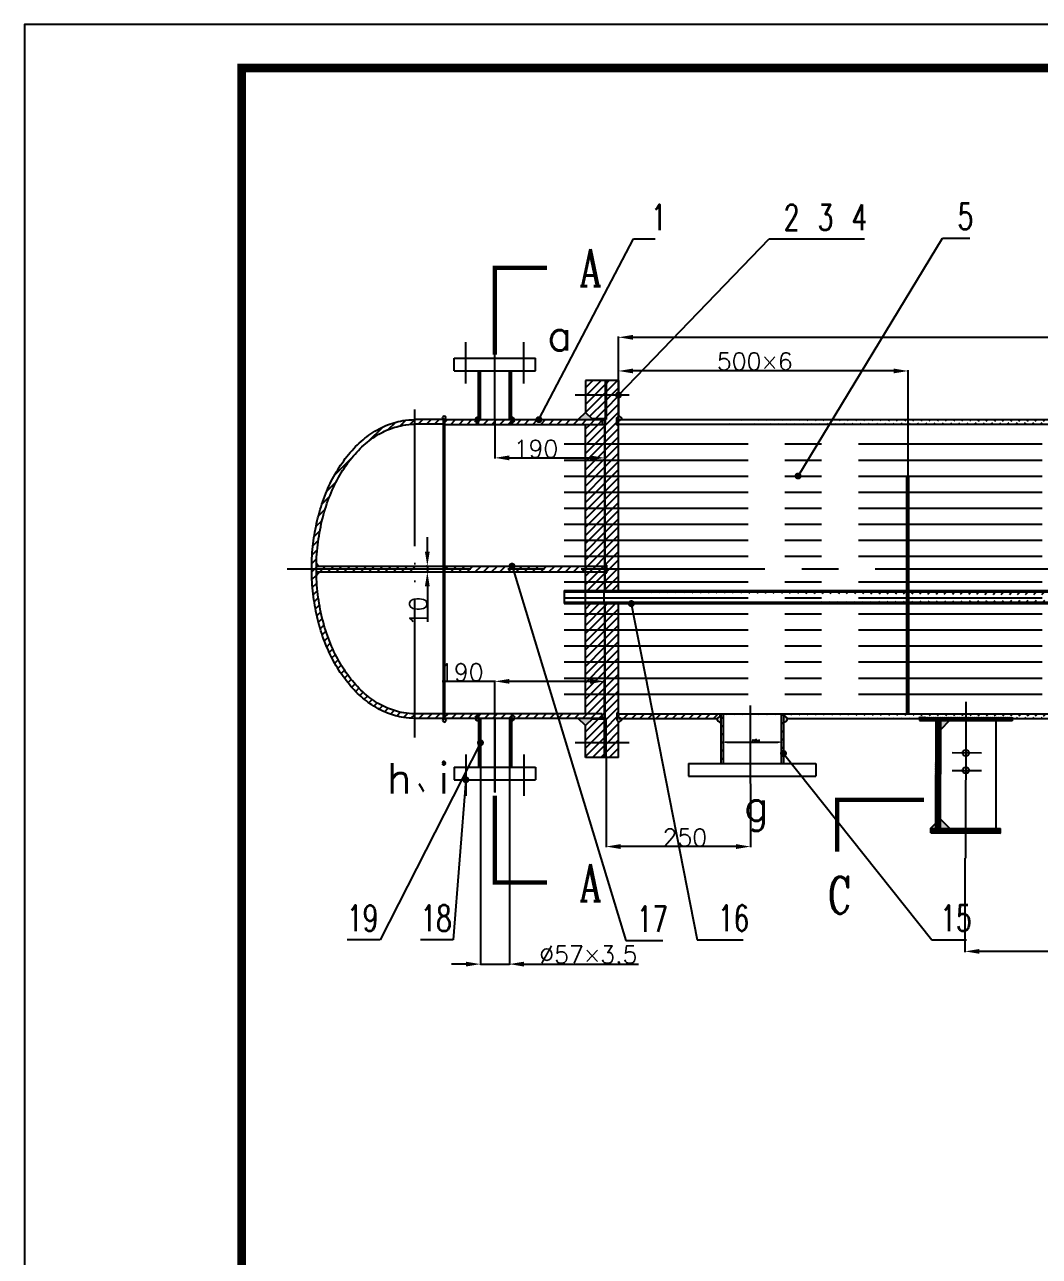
# Model space of a CAD drawing. Header units: millimetres. Extents: x 5568 to 11868, y -1450 to 3005.
# Drawn here: x 5568 to 7321, y 878 to 3005 of the extents above; entities that cross this region are included whole.
import ezdxf

# ---------------------------------------------------------------- set-up
doc = ezdxf.new("R2010")
doc.units = ezdxf.units.MM
doc.header["$LTSCALE"] = 10
for name, pattern in [('ACAD_ISO05W100', [33, 24, -3, 0, -3, 0, -3]), ('ACAD_ISO10W100', [18, 12, -3, 0, -3]), ('CENTER', [50.8, 31.75, -6.35, 6.35, -6.35]), ('CENTERX2', [101.6, 63.5, -12.7, 12.7, -12.7])]:
    doc.linetypes.add(name, pattern=pattern)
for name, color, linetype in [('_TCH_MASK', 7, 'Continuous'), ('PUB_DIM', 3, 'Continuous'), ('PUB_TEXT', 7, 'Continuous'), ('PUB_TITLE', 7, 'Continuous'), ('中心线', 10, 'CENTER'), ('双点划线', 90, 'ACAD_ISO10W100'), ('文字', 130, 'Continuous'), ('点划线', 51, 'Continuous'), ('粗线', 160, 'Continuous'), ('细线', 7, 'Continuous')]:
    doc.layers.add(name, color=color, linetype=linetype)
doc.layers.add('电缆', color=1, linetype='Continuous', lineweight=9)
doc.styles.add('_TCH_DIM', font='SIMPLEX', dxfattribs={"bigfont": 'GBCBIG'})
doc.styles.add('_TCH_LABEL', font='COMPLEX', dxfattribs={"bigfont": 'GBCBIG'})
doc.styles.add('DIM_FONT', font='SIMPLEX', dxfattribs={"width": 0.7, "bigfont": 'GBCBIG'})
doc.styles.get("Standard").update_dxf_attribs({"font": 'txt.shx', "bigfont": 'gbcbig.shx'})
doc.dimstyles.new('DIMN1', dxfattribs={"dimscale": 0.01, "dimtxt": 300, "dimasz": 1000, "dimexe": 250, "dimexo": 300, "dimgap": 150, "dimtad": 1, "dimdec": 0, "dimdsep": 46, "dimtxsty": 'DIM_FONT', "dimcen": 10, "dimadec": 0, "dimazin": 0, "dimtfac": 1, "dimtdec": 0, "dimtmove": 0, "dimatfit": 3, "dimldrblk": 'NONE', "dimfxl": 0, "dimarcsym": 0})
doc.dimstyles.new('ISO-25', dxfattribs={"dimtxt": 30, "dimasz": 25, "dimexe": 1.25, "dimexo": 0.625, "dimtad": 1, "dimdec": 0, "dimdsep": 46, "dimtxsty": 'Standard', "dimcen": 10, "dimclrt": 7, "dimadec": 0, "dimazin": 0, "dimtfac": 1, "dimtdec": 0, "dimtmove": 0, "dimatfit": 3, "dimldrblk": 'NONE', "dimfxl": 0, "dimarcsym": 0})
pattern_1 = [(45, (-79.561, 385.461), (-7.071068, 7.071068), [])]

# ---------------------------------------------------------------- blocks, each defined once
blk = doc.blocks.new('*D19')
at = {"layer": '_TCH_MASK', "color": 0, "lineweight": -2}
for p, q in [((6263.9, 2095), (6263.9, 2120)), ((6263.7, 2070), (6262.6, 2070)), ((6263.9, 2070), (6263.9, 2060)), ((6263.7, 2060), (6262.6, 2060)), ((6263.9, 2035), (6263.9, 1973.7))]:
    blk.add_line(p, q, dxfattribs=at)
at = {"layer": '_TCH_MASK', "color": 0}
for points in [[(6259.7, 2095), (6268, 2095), (6263.9, 2070)], [(6259.7, 2035), (6268, 2035), (6263.9, 2060)]]:
    blk.add_solid(points, dxfattribs=at)
at = {"layer": 'Defpoints', "color": 0}
for p in [(6264.4, 2070), (6263.9, 2060), (6264.4, 2060)]:
    blk.add_point(p, dxfattribs=at)
at = {"layer": '_TCH_MASK', "color": 7, "insert": (6248.2, 1991.8), "char_height": 30, "attachment_point": 5, "rotation": 90}
blk.add_mtext('10', dxfattribs=at)
blk = doc.blocks.new('_None')
blk = doc.blocks.new('*D20')
at = {"layer": 'Defpoints', "color": 0}
for p in [(6594.1, 2407), (6594.1, 2223.1), (7094.5, 2223.1)]:
    blk.add_point(p, dxfattribs=at)
at = {"layer": 'PUB_DIM', "color": 0, "lineweight": -2}
for p, q in [((6594.1, 2223.8), (6594.1, 2408.3)), ((7069.5, 2407), (6619.1, 2407)), ((7094.5, 2223.8), (7094.5, 2408.3))]:
    blk.add_line(p, q, dxfattribs=at)
at = {"layer": 'PUB_DIM', "color": 0}
for points in [[(6619.1, 2411.2), (6619.1, 2402.9), (6594.1, 2407)], [(7069.5, 2411.2), (7069.5, 2402.9), (7094.5, 2407)]]:
    blk.add_solid(points, dxfattribs=at)
at = {"layer": 'PUB_DIM', "color": 7, "insert": (6829.6, 2423.5), "char_height": 30, "attachment_point": 5}
blk.add_mtext('500×6', dxfattribs=at)
blk = doc.blocks.new('*D21')
at = {"layer": 'Defpoints', "color": 0}
for p in [(6594.1, 2465.1), (6594.1, 2323), (9594.1, 2323)]:
    blk.add_point(p, dxfattribs=at)
at = {"layer": 'PUB_DIM', "color": 0, "lineweight": -2}
for p, q in [((6594.1, 2323.6), (6594.1, 2466.4)), ((9569.1, 2465.1), (6619.1, 2465.1)), ((9594.1, 2323.6), (9594.1, 2466.4))]:
    blk.add_line(p, q, dxfattribs=at)
at = {"layer": 'PUB_DIM', "color": 0}
for points in [[(6619.1, 2469.3), (6619.1, 2461), (6594.1, 2465.1)], [(9569.1, 2469.3), (9569.1, 2461), (9594.1, 2465.1)]]:
    blk.add_solid(points, dxfattribs=at)
at = {"layer": 'PUB_DIM', "color": 7, "insert": (8185.9, 2480.7), "char_height": 30, "attachment_point": 5}
blk.add_mtext('3000', dxfattribs=at)
blk = doc.blocks.new('*D27')
at = {"layer": 'Defpoints', "color": 0}
for p in [(7192.7, 1566.4), (7192.7, 1404.5), (8992.4, 1404.8)]:
    blk.add_point(p, dxfattribs=at)
at = {"layer": 'PUB_DIM', "color": 0, "lineweight": -2}
for p, q in [((7192.7, 1565.8), (7192.7, 1403.3)), ((8967.4, 1404.5), (7217.7, 1404.5)), ((8992.4, 1404.2), (8992.4, 1403.3))]:
    blk.add_line(p, q, dxfattribs=at)
at = {"layer": 'PUB_DIM', "color": 0}
for points in [[(7217.7, 1408.7), (7217.7, 1400.4), (7192.7, 1404.5)], [(8967.4, 1408.7), (8967.4, 1400.4), (8992.4, 1404.5)]]:
    blk.add_solid(points, dxfattribs=at)
at = {"layer": 'PUB_DIM', "color": 7, "insert": (8207, 1420.2), "char_height": 30, "attachment_point": 5}
blk.add_mtext('1800', dxfattribs=at)
blk = doc.blocks.new('*D28')
at = {"layer": 'Defpoints', "color": 0}
for p in [(6572.6, 1739.5), (6822.1, 1694.5), (6572.6, 1585.6)]:
    blk.add_point(p, dxfattribs=at)
at = {"layer": 'PUB_DIM', "color": 0, "lineweight": -2}
for p, q in [((6572.6, 1738.8), (6572.6, 1584.3)), ((6822.1, 1693.9), (6822.1, 1584.3)), ((6797.1, 1585.6), (6597.6, 1585.6))]:
    blk.add_line(p, q, dxfattribs=at)
at = {"layer": 'PUB_DIM', "color": 0}
for points in [[(6597.6, 1589.8), (6597.6, 1581.4), (6572.6, 1585.6)], [(6797.1, 1589.8), (6797.1, 1581.4), (6822.1, 1585.6)]]:
    blk.add_solid(points, dxfattribs=at)
at = {"layer": 'PUB_DIM', "color": 7, "insert": (6708.8, 1601.2), "char_height": 30, "attachment_point": 5}
blk.add_mtext('250', dxfattribs=at)
blk = doc.blocks.new('*D29')
at = {"layer": 'Defpoints', "color": 0}
for p in [(6570.1, 1870.9), (6570.1, 1739.5), (6380.6, 1679.2)]:
    blk.add_point(p, dxfattribs=at)
at = {"layer": 'PUB_DIM', "color": 0, "lineweight": -2}
for p, q in [((6380.6, 1679.8), (6380.6, 1872.2)), ((6570.1, 1740.1), (6570.1, 1872.2)), ((6380.6, 1870.9), (6289.4, 1870.9)), ((6545.1, 1870.9), (6405.6, 1870.9))]:
    blk.add_line(p, q, dxfattribs=at)
at = {"layer": 'PUB_DIM', "color": 0}
for points in [[(6405.6, 1875.1), (6405.6, 1866.8), (6380.6, 1870.9)], [(6545.1, 1875.1), (6545.1, 1866.8), (6570.1, 1870.9)]]:
    blk.add_solid(points, dxfattribs=at)
at = {"layer": 'PUB_DIM', "color": 7, "insert": (6322.5, 1886.6), "char_height": 30, "attachment_point": 5}
blk.add_mtext('190', dxfattribs=at)
blk = doc.blocks.new('*D30')
at = {"layer": 'Defpoints', "color": 0}
for p in [(6380.6, 2323), (6570.1, 2323), (6570.1, 2256.9)]:
    blk.add_point(p, dxfattribs=at)
at = {"layer": 'PUB_DIM', "color": 0, "lineweight": -2}
for p, q in [((6380.6, 2322.3), (6380.6, 2255.6)), ((6570.1, 2322.3), (6570.1, 2255.6)), ((6405.6, 2256.9), (6545.1, 2256.9))]:
    blk.add_line(p, q, dxfattribs=at)
at = {"layer": 'PUB_DIM', "color": 0}
for points in [[(6405.6, 2261.1), (6405.6, 2252.7), (6380.6, 2256.9)], [(6545.1, 2261.1), (6545.1, 2252.7), (6570.1, 2256.9)]]:
    blk.add_solid(points, dxfattribs=at)
at = {"layer": 'PUB_DIM', "color": 7, "insert": (6451.5, 2272.5), "char_height": 30, "attachment_point": 5}
blk.add_mtext('190', dxfattribs=at)
blk = doc.blocks.new('*D36')
at = {"layer": 'Defpoints', "color": 0}
for p in [(6355.6, 1723), (6405.6, 1723), (6405.6, 1382.6)]:
    blk.add_point(p, dxfattribs=at)
at = {"layer": 'PUB_DIM', "color": 0, "lineweight": -2}
for p, q in [((6355.6, 1722.3), (6355.6, 1381.3)), ((6405.6, 1722.3), (6405.6, 1381.3)), ((6330.6, 1382.6), (6305.6, 1382.6)), ((6355.6, 1382.6), (6405.6, 1382.6)), ((6430.6, 1382.6), (6628.7, 1382.6))]:
    blk.add_line(p, q, dxfattribs=at)
at = {"layer": 'PUB_DIM', "color": 0}
for points in [[(6330.6, 1386.7), (6330.6, 1378.4), (6355.6, 1382.6)], [(6430.6, 1386.7), (6430.6, 1378.4), (6405.6, 1382.6)]]:
    blk.add_solid(points, dxfattribs=at)
at = {"layer": 'PUB_DIM', "color": 7, "insert": (6542.2, 1399), "char_height": 30, "attachment_point": 5}
blk.add_mtext('%%c57×3.5', dxfattribs=at)
blk = doc.blocks.new('*D38')
at = {"layer": 'Defpoints', "color": 0}
for p in [(6771.1, 1813), (6879.1, 1813), (6879.1, 1765.9)]:
    blk.add_point(p, dxfattribs=at)
at = {"layer": '细线', "color": 0, "lineweight": -2}
for p, q in [((6771.1, 1810), (6771.1, 1763.4)), ((6879.1, 1810), (6879.1, 1763.4)), ((6781.1, 1765.9), (6869.1, 1765.9))]:
    blk.add_line(p, q, dxfattribs=at)
at = {"layer": '细线', "color": 0}
for points in [[(6781.1, 1767.6), (6781.1, 1764.3), (6771.1, 1765.9)], [(6869.1, 1767.6), (6869.1, 1764.3), (6879.1, 1765.9)]]:
    blk.add_solid(points, dxfattribs=at)
at = {"layer": '细线', "color": 0, "insert": (6831.4, 1768.9), "char_height": 3, "attachment_point": 5, "style": 'DIM_FONT'}
blk.add_mtext('%%C108x4', dxfattribs=at)

msp = doc.modelspace()

# ---------------------------------------------------------------- hatches: boundary and pattern name
at = {"layer": '_TCH_MASK'}
h = msp.add_hatch(dxfattribs=at)
h.set_pattern_fill('ANSI31', color=256, scale=80, style=0)
h.set_pattern_definition(pattern_1)
h.paths.add_polyline_path([(6566.1, 2314.8), (6566.1, 2323), (6294.1, 2323), (6294.1, 2314.8)])
h.paths.add_polyline_path([(6405.6, 2323), (6409.1, 2323), (6409.1, 2407), (6405.6, 2407)])
h.paths.add_polyline_path([(6352.1, 2323), (6355.6, 2323), (6355.6, 2407), (6352.1, 2407)])
h = msp.add_hatch(dxfattribs=at)
h.set_pattern_fill('ANSI31', color=256, scale=80, style=0)
h.set_pattern_definition(pattern_1)
h.paths.add_polyline_path([(6571.1, 2365.5), (6537.1, 2365.5), (6537.1, 2335.5), (6548.1, 2324.5), (6571.1, 2324.5)])
h.paths.add_polyline_path([(6571.1, 2365.5), (6571.1, 2390.5), (6569.1, 2390.5), (6537.1, 2390.5), (6537.1, 2365.5)])
h.paths.add_polyline_path([(6594.1, 2365.5), (6594.1, 2390.5), (6572.6, 2390.5), (6572.6, 2365.5)])
h.paths.add_polyline_path([(6571.1, 2071.5), (6573.7, 2071.5), (6573.7, 2058.5), (6571.1, 2058.5), (6571.1, 2027.8), (6594.1, 2027.8), (6594.1, 2313.5), (6591.1, 2313.5), (6591.1, 2319), (6591.1, 2326), (6594.1, 2328.9), (6594.1, 2365.5), (6572.6, 2365.5), (6572.6, 2323), (6571.1, 2323), (6571.1, 2315)])
h.paths.add_polyline_path([(6570.1, 2314.8), (6537.1, 2314.8), (6537.1, 2070), (6570.1, 2070)])
h.paths.add_polyline_path([(6537.1, 1815), (6566.1, 1815), (6566.1, 1809.4), (6570.1, 1805.5), (6570.1, 2005.3), (6537.1, 2005.3)])
h.paths.add_polyline_path([(6570.1, 2060), (6537.1, 2060), (6537.1, 2027.8), (6570.1, 2027.8)])
h.paths.add_polyline_path([(6571.1, 1813), (6571.1, 1807), (6572.6, 1807), (6572.6, 1764.5), (6594.1, 1764.5), (6594.1, 1801), (6591.1, 1804), (6591.1, 1811), (6591.1, 1816.5), (6594.1, 1816.5), (6594.1, 2005.3), (6571.1, 2005.3)])
h.paths.add_polyline_path([(6571.1, 1805.5), (6548.1, 1805.5), (6537.1, 1794.5), (6537.1, 1764.5), (6571.1, 1764.5)])
h.paths.add_polyline_path([(6571.1, 1764.5), (6537.1, 1764.5), (6537.1, 1739.5), (6569.1, 1739.5), (6571.1, 1739.5)])
h.paths.add_polyline_path([(6594.1, 1764.5), (6572.6, 1764.5), (6572.6, 1739.5), (6594.1, 1739.5)])
h = msp.add_hatch(dxfattribs=at)
h.set_pattern_fill('ANSI31', color=256, scale=80, style=0)
h.set_pattern_definition(pattern_1)
edge = h.paths.add_edge_path()
edge.add_spline(control_points=[(6242.1, 2323), (6235.2, 2323), (6228.2, 2322.4), (6211.2, 2319.5), (6201.1, 2316.5), (6181.5, 2308), (6172, 2302.6), (6153.8, 2289.5), (6145.1, 2281.8), (6128.7, 2264.4), (6121, 2254.7), (6107.4, 2234.2), (6101.4, 2223.6), (6090.6, 2201.2), (6085.9, 2189.3), (6077.7, 2164.6), (6074.3, 2151.8), (6068.9, 2125.6), (6066.9, 2112.2), (6064.4, 2085.1), (6064, 2071.4), (6064.5, 2044.1), (6065.5, 2030.4), (6069, 2003.5), (6071.5, 1990.3), (6077.9, 1964.6), (6081.8, 1952.1), (6090.9, 1928.1), (6096.1, 1916.7), (6107.8, 1895.1), (6114.2, 1885), (6128.1, 1866.3), (6135.5, 1857.8), (6151.3, 1842.6), (6159.6, 1835.9), (6176.9, 1824.5), (6185.9, 1819.8), (6204.2, 1812.5), (6213.6, 1809.9), (6229.4, 1807.5), (6235.8, 1807), (6242.1, 1807)], knot_values=[3.141593, 3.141593, 3.141593, 3.141593, 3.258027, 3.258027, 3.429159, 3.429159, 3.600291, 3.600291, 3.771423, 3.771423, 3.942555, 3.942555, 4.102152, 4.102152, 4.261749, 4.261749, 4.421346, 4.421346, 4.580943, 4.580943, 4.74054, 4.74054, 4.900137, 4.900137, 5.059733, 5.059733, 5.21933, 5.21933, 5.378927, 5.378927, 5.538524, 5.538524, 5.698121, 5.698121, 5.857718, 5.857718, 6.017315, 6.017315, 6.176912, 6.176912, 6.283185, 6.283185, 6.283185, 6.283185], degree=3, periodic=0)
edge.add_line((6242.1, 1807), (6242.1, 1815))
edge.add_spline(control_points=[(6242.1, 1815), (6235.8, 1815), (6229.4, 1815.5), (6213.6, 1818.1), (6204.2, 1820.9), (6185.8, 1828.8), (6176.7, 1833.8), (6159.4, 1846.2), (6151, 1853.5), (6135.3, 1870.1), (6127.9, 1879.4), (6114.3, 1899.8), (6108, 1910.8), (6096.9, 1934.3), (6092.1, 1946.8), (6083.9, 1972.8), (6080.5, 1986.3), (6075.4, 2014), (6073.7, 2028.1), (6072, 2056.7), (6071.9, 2071.1), (6073.5, 2099.6), (6075.2, 2113.8), (6080.1, 2141.6), (6083.3, 2155.1), (6091.4, 2181.2), (6096.2, 2193.7), (6107.1, 2217.4), (6113.3, 2228.5), (6126.8, 2249), (6134.2, 2258.4), (6149.8, 2275.2), (6158.1, 2282.6), (6175.4, 2295.3), (6184.4, 2300.5), (6202.8, 2308.5), (6212.2, 2311.4), (6228.5, 2314.4), (6235.3, 2315), (6242.1, 2315)], knot_values=[3.141593, 3.141593, 3.141593, 3.141593, 3.255312, 3.255312, 3.426229, 3.426229, 3.597146, 3.597146, 3.768063, 3.768063, 3.938981, 3.938981, 4.109898, 4.109898, 4.280815, 4.280815, 4.451732, 4.451732, 4.62265, 4.62265, 4.793567, 4.793567, 4.964484, 4.964484, 5.135401, 5.135401, 5.306319, 5.306319, 5.477236, 5.477236, 5.648153, 5.648153, 5.81907, 5.81907, 5.989987, 5.989987, 6.160905, 6.160905, 6.283185, 6.283185, 6.283185, 6.283185], degree=3, periodic=0)
edge.add_line((6242.1, 2315), (6242.1, 2323))
h.paths.add_polyline_path([(6292.1, 2315), (6292.1, 2323), (6242.1, 2323), (6242.1, 2315)])
h = msp.add_hatch(dxfattribs=at)
h.set_pattern_fill('ANSI31', color=256, scale=80, style=0)
h.set_pattern_definition(pattern_1)
edge = h.paths.add_edge_path()
edge.add_line((6594.1, 2323), (8608.2, 2323))
edge.add_line((6594.1, 2315), (8630.9, 2315))
h = msp.add_hatch(dxfattribs=at)
h.set_pattern_fill('ANSI31', color=256, scale=80, style=0)
h.set_pattern_definition([(45, (0, 19.039), (-7.071068, 7.071068), [])])
edge = h.paths.add_edge_path()
edge.add_line((7092.5, 1815), (7092.5, 2223.1))
edge.add_line((7095.5, 1815), (7095.5, 2223.1))
h = msp.add_hatch(dxfattribs=at)
h.set_pattern_fill('ANSI31', color=256, scale=80, style=0)
h.set_pattern_definition(pattern_1)
h.paths.add_polyline_path([(6537.1, 2070), (6294.1, 2070), (6294.1, 2060), (6537.1, 2060)])
edge = h.paths.add_edge_path()
edge.add_line((6242.1, 2070), (6072.2, 2070))
edge.add_spline(control_points=[(6072.2, 2070), (6072.1, 2066.6), (6072.1, 2063.3), (6072.2, 2060)], knot_values=[4.692512, 4.692512, 4.692512, 4.692512, 4.732266, 4.732266, 4.732266, 4.732266], degree=3, periodic=0)
edge.add_line((6072.2, 2060), (6242.1, 2060))
edge.add_line((6242.1, 2060), (6242.1, 2070))
h.paths.add_polyline_path([(6570.1, 2070), (6537.1, 2070), (6537.1, 2060), (6570.1, 2060)])
h = msp.add_hatch(dxfattribs=at)
h.set_pattern_fill('ANSI31', color=256, scale=80, style=0)
h.set_pattern_definition(pattern_1)
edge = h.paths.add_edge_path()
edge.add_line((6500.5, 2025.3), (9619.1, 2025.3))
edge.add_line((6500.5, 2027.8), (9619.1, 2027.8))
edge.add_line((6500.5, 2005.3), (9619.1, 2005.3))
edge.add_line((6500.5, 2007.8), (9619.1, 2007.8))
h = msp.add_hatch(dxfattribs=at)
h.set_pattern_fill('ANSI31', color=256, scale=80, style=0)
h.set_pattern_definition(pattern_1)
h.paths.add_polyline_path([(6292.1, 1815), (6242.8, 1815), (6242.8, 1807), (6292.1, 1807)])
h = msp.add_hatch(dxfattribs=at)
h.set_pattern_fill('ANSI31', color=256, scale=80, style=0)
h.set_pattern_definition(pattern_1)
h.paths.add_polyline_path([(6566.1, 1807), (6566.1, 1815), (6294.1, 1815), (6294.1, 1807)])
h.paths.add_polyline_path([(6352.1, 1723), (6355.6, 1723), (6355.6, 1807), (6352.1, 1807)])
h.paths.add_polyline_path([(6405.6, 1723), (6409.1, 1723), (6409.1, 1807), (6405.6, 1807)])
h.paths.add_polyline_path([(6764.3, 1807), (6769.1, 1811), (6769.1, 1815), (6594.1, 1815), (6594.1, 1816.5), (6591.1, 1816.5), (6591.1, 1811), (6598.1, 1807)])
h = msp.add_hatch(dxfattribs=at)
h.set_pattern_fill('ANSI31', color=256, scale=80, style=0)
h.set_pattern_definition(pattern_1)
edge = h.paths.add_edge_path()
edge.add_line((6885.9, 1807), (8080.8, 1807))
edge.add_line((6594.1, 1815), (8630.9, 1815))
h = msp.add_hatch(dxfattribs=at)
h.set_pattern_fill('ANSI31', color=256, scale=80, style=0)
h.set_pattern_definition(pattern_1)
edge = h.paths.add_edge_path()
edge.add_line((8743.7, 1807), (9597.1, 1807))
edge.add_line((8721, 1815), (9597.1, 1815))
edge.add_line((8105.8, 1807), (8608.2, 1807))
edge.add_line((6594.1, 1815), (8630.9, 1815))
h = msp.add_hatch(dxfattribs=at)
h.set_pattern_fill('ANSI31', color=256, scale=80, style=0)
h.set_pattern_definition(pattern_1)
h.paths.add_polyline_path([(6879.1, 1815), (6875.1, 1815), (6875.1, 1729), (6879.1, 1729)])
h.paths.add_polyline_path([(6775.1, 1815), (6771.1, 1815), (6771.1, 1729), (6775.1, 1729)])
at = {"layer": '文字'}
h = msp.add_hatch(dxfattribs=at)
h.set_pattern_fill('ANSI31', color=256, scale=0.25, angle=90, style=0)
h.set_pattern_definition([(44.870015, (9522.5392, -154.3414), (0.55999124, -0.56253788), [])])
h.paths.add_polyline_path([(7194.3, 1809.2), (7274.3, 1809), (7274.2, 1803), (7194.2, 1803.2)])
h.paths.add_polyline_path([(7114.3, 1809.4), (7194.3, 1809.2), (7194.2, 1803.2), (7114.2, 1803.4)])
h.paths.add_polyline_path([(7142.2, 1803.3), (7150.2, 1803.3), (7149.8, 1617.3), (7141.8, 1617.3)])
h.paths.add_polyline_path([(7133.8, 1617.3), (7193.8, 1617.2), (7193.8, 1609.2), (7133.8, 1609.3)])
h.paths.add_polyline_path([(7193.8, 1617.2), (7253.8, 1617), (7253.8, 1609), (7193.8, 1609.2)])
h = msp.add_hatch(color=1, dxfattribs=at)
h.paths.add_polyline_path([(7166.2, 1803.2), (7150.2, 1803.3), (7150.2, 1787.2)])
h.paths.add_polyline_path([(7149.8, 1617.3), (7165.8, 1617.2), (7149.9, 1633.5)])
h.paths.add_polyline_path([(7133.8, 1617.3), (7141.8, 1617.3), (7141.8, 1625.3)])
at = {"layer": '电缆'}
h = msp.add_hatch(color=256, dxfattribs=at)
edge = h.paths.add_edge_path()
edge.add_line((6294.1, 1807), (6294.1, 2323))
edge.add_line((6294.1, 2323), (6296.2, 2327))
edge.add_arc((6293.1, 2326), 3.22, 16.9168, 163.0832)
edge.add_line((6290.1, 2327), (6292.1, 2323))
edge.add_line((6292.1, 2323), (6292.1, 1807))
edge.add_line((6292.1, 1807), (6290.1, 1803))
edge.add_arc((6293.1, 1803.9), 3.22, 196.9168, 343.0832)
edge.add_line((6296.2, 1803), (6294.1, 1807))
h = msp.add_hatch(color=256, dxfattribs=at)
h.paths.add_polyline_path([(6352.1, 2327.1, 0.319898), (6346.4, 2323), (6352.1, 2323)])
h.paths.add_polyline_path([(6352.1, 2323), (6346.4, 2323, 0.083281), (6346, 2321), (6350.1, 2317.5), (6350.1, 2314.8), (6352.1, 2314.8)])
h = msp.add_hatch(color=256, dxfattribs=at)
h.paths.add_polyline_path([(6409.1, 2327.1), (6409.1, 2323), (6414.9, 2323, 0.319898)])
h.paths.add_polyline_path([(6415.3, 2321, 0.083281), (6414.9, 2323), (6409.1, 2323), (6409.1, 2314.8), (6411.1, 2314.8), (6411.1, 2317.5)])
h = msp.add_hatch(color=256, dxfattribs=at)
h.paths.add_polyline_path([(6537.1, 2335.5), (6524.7, 2323), (6549.6, 2323)])
h.paths.add_polyline_path([(6594.1, 2328.9), (6591.1, 2326), (6591.1, 2319), (6598.1, 2323), (6600.1, 2323, 0.414214)])
h = msp.add_hatch(color=256, dxfattribs=at)
h.paths.add_polyline_path([(6570.1, 2324.5), (6566.1, 2324.5), (6566.1, 2323), (6568.6, 2323)])
h.paths.add_polyline_path([(6568.6, 2323), (6566.1, 2323), (6566.1, 2320.5)])
h = msp.add_hatch(color=256, dxfattribs=at)
edge = h.paths.add_edge_path()
edge.add_spline(control_points=[(6072.3, 2075), (6072.3, 2073.3), (6072.3, 2071.7), (6072.2, 2070)], knot_values=[4.732266, 4.732266, 4.732266, 4.732266, 4.751827, 4.751827, 4.751827, 4.751827], degree=3, periodic=0)
edge.add_line((6072.2, 2070), (6076.1, 2070))
edge.add_line((6076.1, 2070), (6072.3, 2075))
edge = h.paths.add_edge_path()
edge.add_line((6077.5, 2060), (6072.2, 2060))
edge.add_spline(control_points=[(6072.2, 2060), (6072.3, 2058), (6072.3, 2056), (6072.4, 2054)], knot_values=[4.668411, 4.668411, 4.668411, 4.668411, 4.692512, 4.692512, 4.692512, 4.692512], degree=3, periodic=0)
edge.add_line((6072.4, 2054), (6077.5, 2060))
h = msp.add_hatch(color=256, dxfattribs=at)
h.paths.add_polyline_path([(6411.1, 1812.4), (6411.1, 1815), (6409.1, 1815), (6409.1, 1807), (6414.9, 1807, 0.083281), (6415.3, 1809)])
h.paths.add_polyline_path([(6414.9, 1807), (6409.1, 1807), (6409.1, 1802.8, 0.319898)])
h.paths.add_polyline_path([(6352.1, 1807), (6346.4, 1807, 0.319898), (6352.1, 1802.8)])
h.paths.add_polyline_path([(6352.1, 1815), (6350.1, 1815), (6350.1, 1812.4), (6346, 1809, 0.083281), (6346.4, 1807), (6352.1, 1807)])
h = msp.add_hatch(color=256, dxfattribs=at)
h.paths.add_polyline_path([(6600.1, 1807), (6598.1, 1807), (6591.1, 1811), (6591.1, 1804), (6594.1, 1801, 0.414214)])
h.paths.add_polyline_path([(6566.1, 1809.4), (6566.1, 1805.5), (6570.1, 1805.5)])
h.paths.add_polyline_path([(6549.6, 1807), (6524.7, 1807), (6537.1, 1794.5)])
h = msp.add_hatch(color=256, dxfattribs=at)
h.paths.add_polyline_path([(6885.9, 1807), (6881.1, 1811), (6881.1, 1815), (6879.1, 1815), (6879.1, 1800.2, 0.414214)])
h.paths.add_polyline_path([(6771.1, 1815), (6769.1, 1815), (6769.1, 1811), (6764.3, 1807, 0.414214), (6771.1, 1800.1)])

# ---------------------------------------------------------------- linework, layer by layer
at = {"layer": 'PUB_DIM'}
for p, q in [((6456.7, 2323), (6620.2, 2635)), ((6594.1, 2365.5), (6854.3, 2635)), ((6620.2, 2635), (6657.4, 2635)), ((6854.3, 2635), (7019.2, 2635)), ((6904.4, 2225.5), (7153.8, 2636.6)), ((7153.8, 2636.6), (7200.9, 2636.6)), ((6410.2, 2070), (6607, 1423.3)), ((6616.3, 2005.3), (6729.9, 1424.7)), ((6355.6, 1765), (6182.2, 1424.7)), ((6879.1, 1746.5), (7135.5, 1424.7)), ((6330.5, 1701), (6308.7, 1424.7)), ((6182.2, 1424.7), (6125.2, 1424.7)), ((6308.7, 1424.7), (6252.1, 1424.7)), ((6607, 1423.3), (6670.6, 1423.3)), ((6729.9, 1424.7), (6809.4, 1424.7)), ((7135.5, 1424.7), (7195.2, 1424.7))]:
    msp.add_line(p, q, dxfattribs=at)
at = {"layer": 'PUB_DIM', "const_width": 7.5}
for points in [[(6470.6, 2585.3), (6380.6, 2585.3), (6380.6, 2435.3)], [(6380.6, 1673.3), (6380.6, 1523.3), (6470.6, 1523.3)], [(6971.7, 1576.5), (6971.7, 1666.5), (7121.7, 1666.5)]]:
    msp.add_lwpolyline(points, dxfattribs=at)
at = {"layer": 'PUB_DIM', "const_width": 6}
for points in [[(6592.1, 2363.3, 1), (6596.2, 2367.6, 1)], [(6455.3, 2320.3, 1), (6458, 2325.6, 1)], [(6902.8, 2223, 1), (6905.9, 2228.1, 1)], [(6409.3, 2072.8, 1), (6411, 2067.1, 1)], [(6615.8, 2008.2, 1), (6616.9, 2002.3, 1)], [(6357, 1767.6, 1), (6354.3, 1762.3, 1)], [(6877.3, 1748.9, 1), (6881, 1744.2, 1)], [(6330.7, 1704, 1), (6330.2, 1698, 1)]]:
    msp.add_lwpolyline(points, format="xyb", close=True, dxfattribs=at)
at = {"layer": 'PUB_TITLE'}
msp.add_lwpolyline([(5568.2, -1449.8), (11868.2, -1449.8), (11868.2, 3005.2), (5568.2, 3005.2)], close=True, dxfattribs=at)
at = {"layer": 'PUB_TITLE', "const_width": 15}
msp.add_lwpolyline([(5943.2, -1374.8), (11793.2, -1374.8), (11793.2, 2930.2), (5943.2, 2930.2)], close=True, dxfattribs=at)
at = {"layer": '中心线'}
for p, q in [((6380.6, 2323), (6380.6, 2450.8)), ((6500.5, 2280.9), (9713.7, 2280.9)), ((6500.5, 2253.2), (9713.7, 2253.2)), ((6500.5, 2225.5), (9713.7, 2225.5)), ((6500.5, 2197.8), (9713.7, 2197.8)), ((6500.5, 2170.1), (9713.7, 2170.1)), ((6500.5, 2142.4), (9713.7, 2142.4)), ((6500.5, 2114.7), (9713.7, 2114.7)), ((6500.5, 2087), (9713.7, 2087)), ((6021.7, 2065), (10363.2, 2065)), ((6500.5, 2043), (9713.7, 2043)), ((6500.5, 2015.3), (9713.7, 2015.3)), ((6500.5, 1987.5), (9713.7, 1987.5)), ((6500.5, 1959.8), (9713.7, 1959.8)), ((6500.5, 1932.1), (9713.7, 1932.1)), ((6500.5, 1904.4), (9713.7, 1904.4)), ((6500.5, 1876.7), (9713.7, 1876.7)), ((6500.5, 1849), (9713.7, 1849)), ((6822.1, 1694.5), (6822.1, 1829.3)), ((6380.6, 1807), (6380.6, 1679.2))]:
    msp.add_line(p, q, dxfattribs=at)
at = {"layer": '双点划线', "linetype": 'ACAD_ISO05W100'}
msp.add_line((6242.1, 1774.2), (6242.1, 2340.6), dxfattribs=at)
at = {"layer": '点划线', "linetype": 'ACAD_ISO10W100'}
for p, q in [((6330.5, 2385.5), (6330.5, 2456.5)), ((6430.8, 2385.5), (6430.8, 2456.5)), ((6612.6, 2365.5), (6519.4, 2365.5)), ((6612.6, 1764.5), (6519.4, 1764.5)), ((6330.5, 1744.4), (6330.5, 1673.4)), ((6430.8, 1744.4), (6430.8, 1673.4))]:
    msp.add_line(p, q, dxfattribs=at)
at = {"layer": '点划线', "linetype": 'CENTERX2'}
msp.add_line((7194.3, 1835.3), (7193.7, 1565.4), dxfattribs=at)
msp.add_line((7194.3, 1835.3), (7193.7, 1565.4), dxfattribs=at)
at = {"layer": '点划线', "linetype": 'CENTER'}
for p, q in [((7221.3, 1747.1), (7170.4, 1747.2)), ((7170.3, 1717.2), (7221.3, 1717.1))]:
    msp.add_line(p, q, dxfattribs=at)
at = {"layer": '粗线'}
for p, q in [((6310.5, 2429), (6450.8, 2429)), ((6310.5, 2407), (6310.5, 2429)), ((6450.8, 2407), (6450.8, 2429)), ((6310.5, 2407), (6450.8, 2407)), ((6352.1, 2314.8), (6352.1, 2407)), ((6355.6, 2323), (6355.6, 2407)), ((6405.6, 2323), (6405.6, 2407)), ((6409.1, 2314.8), (6409.1, 2407)), ((6537.1, 2390.5), (6537.1, 2335.5)), ((6569.1, 2390.5), (6537.1, 2390.5)), ((6594.1, 2390.5), (6569.1, 2390.5)), ((6571.1, 2390.5), (6571.1, 2315)), ((6572.6, 2390.5), (6572.6, 2323)), ((6594.1, 2390.5), (6594.1, 2328.9)), ((6571.1, 2378.5), (6572.6, 2378.5)), ((6571.1, 2352.5), (6572.6, 2352.5)), ((6292.1, 2323), (6242.1, 2323)), ((6292.1, 2323), (6290.1, 2327)), ((6292.1, 1807), (6292.1, 2323)), ((6294.1, 2323), (6296.2, 2327)), ((6294.1, 1807), (6294.1, 2323)), ((6294.1, 2323), (6571.1, 2323)), ((6350.1, 2317.5), (6346, 2321)), ((6411.1, 2317.5), (6415.3, 2321)), ((6537.1, 2335.5), (6524.7, 2323)), ((6549.6, 2323), (6537.1, 2335.5)), ((6571.1, 2324.5), (6548.1, 2324.5)), ((6570.1, 2324.5), (6566.1, 2320.5)), ((6566.1, 2324.5), (6566.1, 2314.8)), ((6572.6, 2323), (6571.1, 2323)), ((6591.1, 2326), (6594.1, 2328.9)), ((6591.1, 2319), (6591.1, 2326)), ((6591.1, 2319), (6598.1, 2323)), ((6591.1, 2313.5), (6591.1, 2319)), ((6594.1, 2323), (8608.2, 2323)), ((6292.1, 2315), (6242.1, 2315)), ((6294.1, 2314.8), (6571.1, 2314.8)), ((6350.1, 2314.8), (6350.1, 2317.5)), ((6411.1, 2314.8), (6411.1, 2317.5)), ((6537.1, 1815), (6537.1, 2315)), ((6570.1, 2314.8), (6570.1, 2027.8)), ((6571.1, 2027.8), (6571.1, 2315)), ((6594.1, 2313.5), (6591.1, 2313.5)), ((6594.1, 2315), (8630.9, 2315)), ((6594.1, 2027.8), (6594.1, 2315)), ((7092.5, 1815), (7092.5, 2223.1)), ((7092.5, 2223.1), (7095.5, 2223.1)), ((7095.5, 1815), (7095.5, 2223.1)), ((6072.2, 2070), (6571.2, 2070)), ((6072.3, 2075), (6076.1, 2070)), ((6248.2, 2070), (6572.2, 2070)), ((6571.1, 2071.5), (6573.7, 2071.5)), ((6572.2, 2071.5), (6572.2, 2058.5)), ((6573.7, 2058.5), (6573.7, 2071.5)), ((6072.2, 2060), (6572.2, 2060)), ((6077.5, 2060), (6072.4, 2054)), ((6571.1, 2058.5), (6573.7, 2058.5)), ((6500.5, 2027.8), (9619.1, 2027.8)), ((6500.5, 2027.8), (6500.5, 2005.3)), ((6500.5, 2025.3), (9619.1, 2025.3)), ((6569.1, 2005.3), (6569.1, 2027.8)), ((6500.5, 2007.8), (9619.1, 2007.8)), ((6500.5, 2005.3), (9619.1, 2005.3)), ((6570.1, 2005.3), (6570.1, 1805.5)), ((6571.1, 1813), (6571.1, 2005.3)), ((6594.1, 1815), (6594.1, 2005.3)), ((7092.5, 1906.8), (7095.5, 1906.8)), ((6292.1, 1815), (6242.1, 1815)), ((6566.1, 1815), (6294.1, 1815)), ((6350.1, 1812.4), (6346, 1809)), ((6350.1, 1815), (6350.1, 1812.4)), ((6350.1, 1815), (6352.1, 1815)), ((6352.1, 1815), (6352.1, 1723)), ((6409.1, 1815), (6409.1, 1723)), ((6411.1, 1815), (6411.1, 1812.4)), ((6411.1, 1812.4), (6415.3, 1809)), ((6566.1, 1805.5), (6566.1, 1815)), ((6570.1, 1805.5), (6566.1, 1809.4)), ((6571.1, 1739.5), (6571.1, 1813)), ((6594.1, 1816.5), (6591.1, 1816.5)), ((6591.1, 1816.5), (6591.1, 1811)), ((6591.1, 1811), (6598.1, 1807)), ((6591.1, 1811), (6591.1, 1804)), ((6594.1, 1815), (8630.9, 1815)), ((6769.1, 1811), (6764.3, 1807)), ((6769.1, 1815), (6769.1, 1811)), ((6771.1, 1815), (6771.1, 1729)), ((6775.1, 1815), (6775.1, 1729)), ((6875.1, 1815), (6875.1, 1729)), ((6879.1, 1815), (6879.1, 1729)), ((6881.1, 1815), (6881.1, 1811)), ((6881.1, 1811), (6881.1, 1811)), ((6881.1, 1811), (6885.9, 1807)), ((7114.3, 1809.4), (7114.2, 1803.4)), ((7274.3, 1809), (7274.2, 1803)), ((6292.1, 1807), (6242.1, 1807)), ((6292.1, 1807), (6290.1, 1803)), ((6566.1, 1807), (6292.1, 1807)), ((6294.1, 1807), (6296.2, 1803)), ((6355.6, 1807), (6355.6, 1723)), ((6405.6, 1807), (6405.6, 1723)), ((6537.1, 1794.5), (6524.7, 1807)), ((6549.6, 1807), (6537.1, 1794.5)), ((6537.1, 1739.5), (6537.1, 1794.5)), ((6571.1, 1805.5), (6548.1, 1805.5)), ((6572.6, 1807), (6571.1, 1807)), ((6572.6, 1739.5), (6572.6, 1807)), ((6591.1, 1804), (6594.1, 1801)), ((6594.1, 1807), (6764.3, 1807)), ((6594.1, 1739.5), (6594.1, 1801)), ((6771.1, 1807), (6771.1, 1801)), ((6771.1, 1807), (6771.1, 1801)), ((6885.9, 1807), (8080.8, 1807)), ((7114.2, 1803.4), (7274.2, 1803)), ((7142.2, 1803.3), (7141.8, 1617.3)), ((7150.2, 1803.3), (7149.8, 1617.3)), ((7166.2, 1803.2), (7150.2, 1787.2)), ((7246.2, 1803.1), (7245.8, 1617.1)), ((6571.1, 1777.5), (6572.6, 1777.5)), ((6571.1, 1751.5), (6572.6, 1751.5)), ((6569.1, 1739.5), (6537.1, 1739.5)), ((6594.1, 1739.5), (6569.1, 1739.5)), ((6715.1, 1729), (6935.1, 1729)), ((6715.1, 1729), (6715.1, 1707)), ((6935.1, 1729), (6935.1, 1707)), ((6310.5, 1723), (6450.8, 1723)), ((6310.5, 1723), (6310.5, 1701)), ((6450.8, 1723), (6450.8, 1701)), ((6715.1, 1707), (6935.1, 1707)), ((6310.5, 1701), (6450.8, 1701)), ((7133.8, 1617.3), (7141.8, 1625.3)), ((7133.8, 1617.3), (7253.8, 1617)), ((7133.8, 1609.3), (7133.8, 1617.3)), ((7165.8, 1617.2), (7149.9, 1633.5)), ((7253.8, 1609), (7253.8, 1617)), ((7133.8, 1609.3), (7253.8, 1609))]:
    msp.add_line(p, q, dxfattribs=at)
for centre in [(7194.1, 1747.2), (7194.1, 1717.2)]:
    msp.add_circle(centre, 5.5, dxfattribs=at)
for centre, radius, start, end in [((6293.1, 2326), 3.22, 16.9168, 163.0832), ((6352.1, 2321), 6.13, 90, 180), ((6409.1, 2321), 6.13, 0, 90), ((6594.1, 2323), 5.98, 0, 90), ((6352.1, 1809), 6.13, 180, 270), ((6409.1, 1809), 6.13, 270, 0), ((6293.1, 1803.9), 3.22, 196.9168, 343.0832), ((6594.1, 1807), 5.98, 270, 0), ((6771.1, 1807), 6.84, 180, 270), ((6879.1, 1807), 6.74, 270, 0)]:
    msp.add_arc(centre, radius, start, end, dxfattribs=at)
for points, knots in [([(6242.1, 1807), (6235.8, 1807), (6229.4, 1807.5), (6213.6, 1809.9), (6204.2, 1812.5), (6185.9, 1819.8), (6176.9, 1824.5), (6159.6, 1835.9), (6151.3, 1842.6), (6135.5, 1857.8), (6128.1, 1866.3), (6114.2, 1885), (6107.8, 1895.1), (6096.1, 1916.7), (6090.9, 1928.1), (6081.8, 1952.1), (6077.9, 1964.6), (6071.5, 1990.3), (6069, 2003.5), (6065.5, 2030.4), (6064.5, 2044.1), (6064, 2071.4), (6064.4, 2085.1), (6066.9, 2112.2), (6068.9, 2125.6), (6074.3, 2151.8), (6077.7, 2164.6), (6085.9, 2189.3), (6090.6, 2201.2), (6101.4, 2223.6), (6107.4, 2234.2), (6121, 2254.7), (6128.7, 2264.4), (6145.1, 2281.8), (6153.8, 2289.5), (6172, 2302.6), (6181.5, 2308), (6201.1, 2316.5), (6211.2, 2319.5), (6228.2, 2322.4), (6235.2, 2323), (6242.1, 2323)], [3.141593, 3.141593, 3.141593, 3.141593, 3.247866, 3.247866, 3.407463, 3.407463, 3.56706, 3.56706, 3.726657, 3.726657, 3.886254, 3.886254, 4.045851, 4.045851, 4.205448, 4.205448, 4.365044, 4.365044, 4.524641, 4.524641, 4.684238, 4.684238, 4.843835, 4.843835, 5.003432, 5.003432, 5.163029, 5.163029, 5.322626, 5.322626, 5.482223, 5.482223, 5.653355, 5.653355, 5.824487, 5.824487, 5.995619, 5.995619, 6.166751, 6.166751, 6.283185, 6.283185, 6.283185, 6.283185]), ([(6242.1, 1815), (6235.8, 1815), (6229.4, 1815.5), (6213.6, 1818.1), (6204.2, 1820.9), (6185.8, 1828.8), (6176.7, 1833.8), (6159.4, 1846.2), (6151, 1853.5), (6135.3, 1870.1), (6127.9, 1879.4), (6114.3, 1899.8), (6108, 1910.8), (6096.9, 1934.3), (6092.1, 1946.8), (6083.9, 1972.8), (6080.5, 1986.3), (6075.4, 2014), (6073.7, 2028.1), (6072, 2056.7), (6071.9, 2071.1), (6073.5, 2099.6), (6075.2, 2113.8), (6080.1, 2141.6), (6083.3, 2155.1), (6091.4, 2181.2), (6096.2, 2193.7), (6107.1, 2217.4), (6113.3, 2228.5), (6126.8, 2249), (6134.2, 2258.4), (6149.8, 2275.2), (6158.1, 2282.6), (6175.4, 2295.3), (6184.4, 2300.5), (6202.8, 2308.5), (6212.2, 2311.4), (6228.5, 2314.4), (6235.3, 2315), (6242.1, 2315)], [3.141593, 3.141593, 3.141593, 3.141593, 3.255312, 3.255312, 3.426229, 3.426229, 3.597146, 3.597146, 3.768063, 3.768063, 3.938981, 3.938981, 4.109898, 4.109898, 4.280815, 4.280815, 4.451732, 4.451732, 4.62265, 4.62265, 4.793567, 4.793567, 4.964484, 4.964484, 5.135401, 5.135401, 5.306319, 5.306319, 5.477236, 5.477236, 5.648153, 5.648153, 5.81907, 5.81907, 5.989987, 5.989987, 6.160905, 6.160905, 6.283185, 6.283185, 6.283185, 6.283185])]:
    msp.add_open_spline(points, degree=3, knots=knots, dxfattribs=at)

# ---------------------------------------------------------------- texts
at = {"layer": 'PUB_TEXT', "width": 0.705882}
for s, height, style, p in [('1', 44.6, '_TCH_DIM', (6649.9, 2650)), ('2', 44.6, '_TCH_DIM', (6879.7, 2650)), ('3', 44.6, '_TCH_DIM', (6938.2, 2650)), ('4', 44.6, '_TCH_DIM', (6996.7, 2650)), ('5', 44.6, '_TCH_DIM', (7179.9, 2651.6)), ('A', 63.8, '_TCH_LABEL', (6526.4, 2553.5)), ('A', 63.8, '_TCH_LABEL', (6526.4, 1491.4)), ('C', 63.8, '_TCH_LABEL', (6955.6, 1469.6)), ('19', 44.62, '_TCH_DIM', (6125.2, 1439.7)), ('18', 44.62, '_TCH_DIM', (6252.1, 1439.7)), ('17', 44.62, '_TCH_DIM', (6625.6, 1438.3)), ('16', 44.62, '_TCH_DIM', (6765.9, 1439.7)), ('15', 44.62, '_TCH_DIM', (7150.2, 1439.7))]:
    msp.add_text(s, height=height, dxfattribs=dict(at, style=style)).set_placement(p)
at = {"layer": 'PUB_TEXT'}
for s, height, p in [('a', 52.5, (6471.3, 2442.4)), ('h', 52.5, (6193.9, 1677.3)), ('i', 52.5, (6283.2, 1677.3)), ('、', 50.6, (6246.4, 1677.3)), ('g', 52.5, (6811, 1630.2))]:
    msp.add_text(s, height=height, dxfattribs=at).set_placement(p)

# ---------------------------------------------------------------- dimensions: what is measured, and where the dimension line sits
at = {"layer": '_TCH_MASK'}
dim = msp.add_linear_dim(base=(6263.9, 2060), p1=(6264.4, 2070), p2=(6264.4, 2060), angle=90, dimstyle='ISO-25', dxfattribs=at)
dim.commit()
dim.dimension.update_dxf_attribs({"geometry": '*D19', "text_midpoint": (6263.9, 1991.8), "dimtype": 128})
at = {"layer": 'PUB_DIM'}
for base, p1, p2, picture, middle in [((6594.1, 2465.1), (9594.1, 2323), (6594.1, 2323), '*D21', (8185.9, 2465.1)), ((6570.1491813, 2256.8990166), (6380.6491813, 2322.9623171), (6570.1491813, 2322.9623171), '*D30', (6451.5219685, 2256.8990166)), ((6570.1491813, 1870.9490376), (6380.6491813, 1679.1640476), (6570.1491813, 1739.4623171), '*D29', (6322.5241813, 1870.9490376)), ((6572.6491813, 1585.5975626), (6822.1491813, 1694.51863), (6572.6491813, 1739.4623171), '*D28', (6708.8463877, 1585.5975626)), ((7192.7, 1404.5), (8992.4, 1404.8), (7192.7, 1566.4), '*D27', (8207, 1404.5))]:
    dim = msp.add_linear_dim(base=base, p1=p1, p2=p2, dimstyle='ISO-25', dxfattribs=at)
    dim.commit()
    dim.dimension.update_dxf_attribs({"geometry": picture, "text_midpoint": middle, "dimtype": 128})
for base, p1, p2, text, picture, middle in [((6594.1, 2407), (7094.5, 2223.1), (6594.1, 2223.1), '<>×6', '*D20', (6829.6, 2407)), ((6405.6, 1382.6), (6355.6, 1723), (6405.6, 1723), '%%c57×3.5', '*D36', (6542.2, 1382.6))]:
    dim = msp.add_linear_dim(base=base, p1=p1, p2=p2, text=text, dimstyle='ISO-25', dxfattribs=at)
    dim.commit()
    dim.dimension.update_dxf_attribs({"geometry": picture, "text_midpoint": middle, "dimtype": 128})
at = {"layer": '细线'}
dim = msp.add_linear_dim(base=(6879.1, 1765.9), p1=(6771.1, 1813), p2=(6879.1, 1813), angle=0, text='%%C108x4', dimstyle='DIMN1', dxfattribs=at)
dim.commit()
dim.dimension.update_dxf_attribs({"geometry": '*D38', "text_midpoint": (6831.4, 1765.9), "dimtype": 129})

doc.saveas('drawing.dxf')
